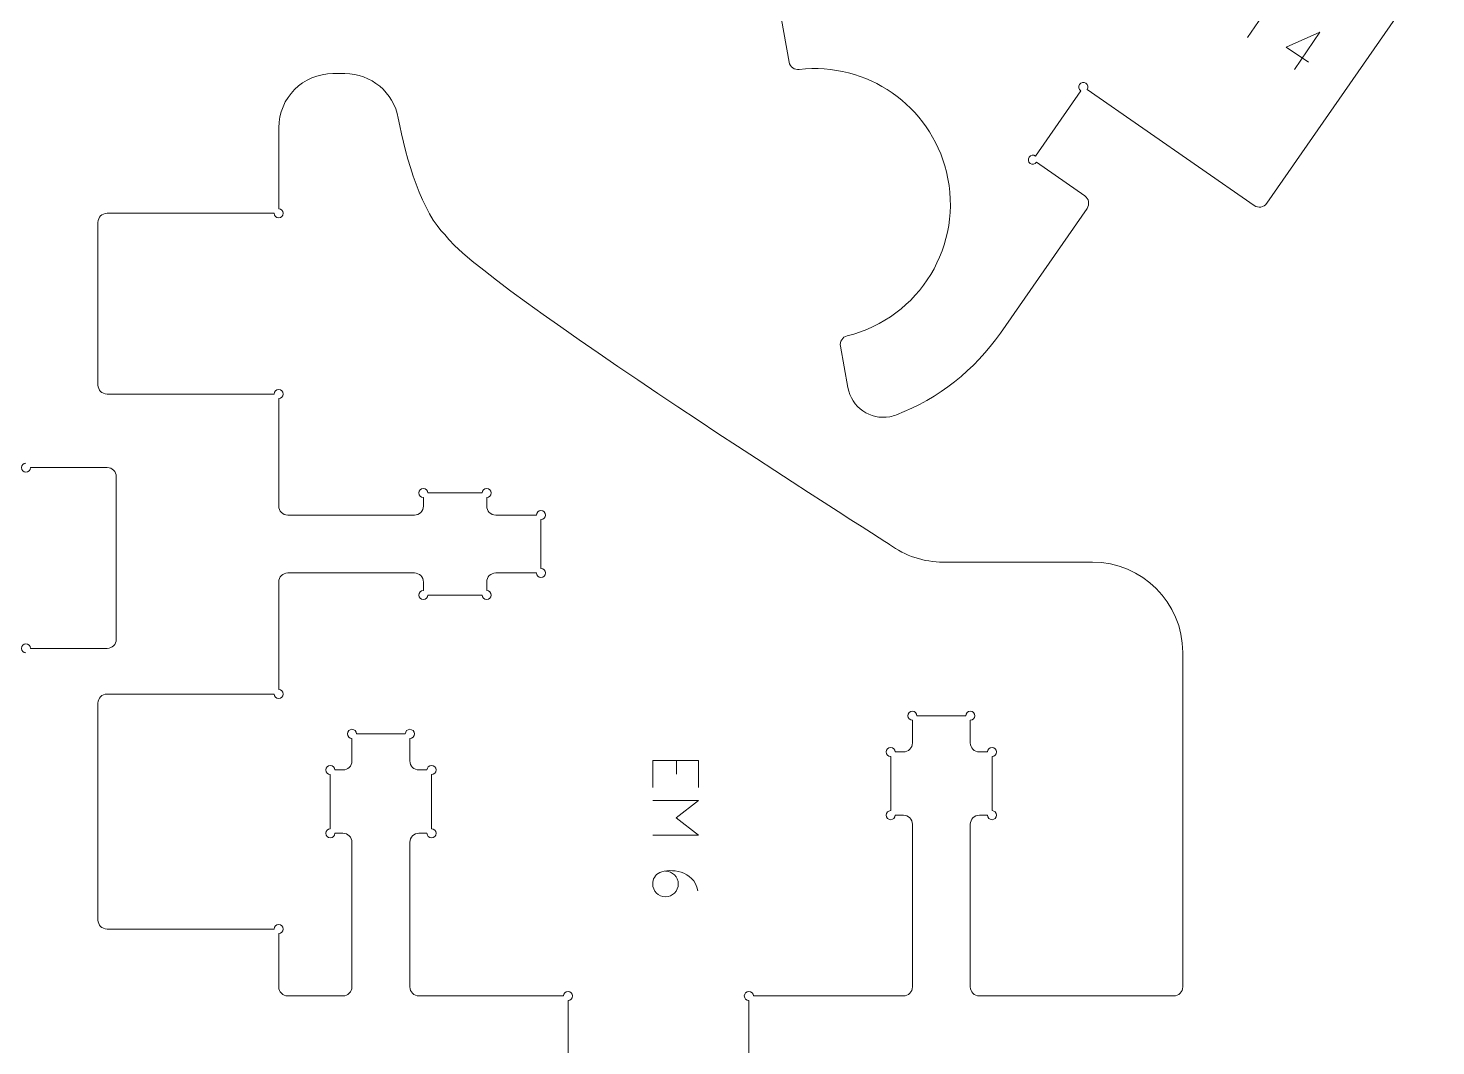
# Model space of a CAD drawing. Header units: inches. Extents: x 2 to 349, y -345 to -5.
# Drawn here: x 266.8 to 344.7, y -284.7 to -228.4 of the extents above; entities that cross this region are included whole.
import ezdxf

# ---------------------------------------------------------------- set-up
doc = ezdxf.new("R2010")
doc.units = ezdxf.units.IN
doc.header["$MEASUREMENT"] = 0
doc.layers.add('exterieur', color=7, linetype='Continuous')
doc.layers.add('gravure', color=7, linetype='Continuous')

# ---------------------------------------------------------------- blocks, each defined once
blk = doc.blocks.new('block 1373')
at = {"layer": 'exterieur', "lineweight": 0}
blk.add_lwpolyline([(271.198, -252.681), (266.948, -252.681)], dxfattribs=at)
blk = doc.blocks.new('block 1374')
at = {"layer": 'exterieur', "lineweight": 0}
blk.add_lwpolyline([(271.698, -262.181), (271.698, -253.181)], dxfattribs=at)
blk = doc.blocks.new('block 1375')
at = {"layer": 'exterieur', "lineweight": 0}
blk.add_lwpolyline([(266.948, -262.681), (271.198, -262.681)], dxfattribs=at)
blk = doc.blocks.new('block 1426')
at = {"layer": 'exterieur', "lineweight": 0}
blk.add_open_spline([(266.698, -252.431), (266.56, -252.431), (266.447, -252.543), (266.447, -252.681), (266.447, -252.819), (266.56, -252.931), (266.698, -252.931), (266.836, -252.931), (266.948, -252.819), (266.948, -252.681)], degree=3, knots=[0, 0, 0, 0, 1, 1, 1, 2, 2, 2, 3, 3, 3, 3], dxfattribs=at)
blk = doc.blocks.new('block 1427')
at = {"layer": 'exterieur', "lineweight": 0}
blk.add_open_spline([(271.698, -253.181), (271.698, -252.905), (271.474, -252.681), (271.198, -252.681)], degree=3, dxfattribs=at)
blk = doc.blocks.new('block 1428')
at = {"layer": 'exterieur', "lineweight": 0}
blk.add_open_spline([(271.198, -262.681), (271.474, -262.681), (271.698, -262.457), (271.698, -262.181)], degree=3, dxfattribs=at)
blk = doc.blocks.new('block 1429')
at = {"layer": 'exterieur', "lineweight": 0}
blk.add_open_spline([(266.948, -262.681), (266.948, -262.543), (266.836, -262.431), (266.698, -262.431), (266.56, -262.431), (266.447, -262.543), (266.447, -262.681), (266.447, -262.819), (266.56, -262.931), (266.698, -262.931)], degree=3, knots=[0, 0, 0, 0, 1, 1, 1, 2, 2, 2, 3, 3, 3, 3], dxfattribs=at)
blk = doc.blocks.new('block 1465')
at = {"layer": 'exterieur', "lineweight": 0}
blk.add_open_spline([(287.294, -233.347), (287.693, -235.559), (288.683, -238.745), (289.873, -239.775)], degree=3, dxfattribs=at)
blk = doc.blocks.new('block 1466')
at = {"layer": 'exterieur', "lineweight": 0}
blk.add_open_spline([(314.462, -256.928), (314.462, -256.928), (291.466, -242.361), (289.873, -239.775)], degree=3, dxfattribs=at)
blk = doc.blocks.new('block 1467')
at = {"layer": 'exterieur', "lineweight": 0}
blk.add_lwpolyline([(325.684, -257.91), (317.438, -257.91)], dxfattribs=at)
blk = doc.blocks.new('block 1468')
at = {"layer": 'exterieur', "lineweight": 0}
blk.add_lwpolyline([(330.684, -281.411), (330.684, -262.91)], dxfattribs=at)
blk = doc.blocks.new('block 1469')
at = {"layer": 'exterieur', "lineweight": 0}
blk.add_lwpolyline([(319.434, -281.91), (330.184, -281.91)], dxfattribs=at)
blk = doc.blocks.new('block 1470')
at = {"layer": 'exterieur', "lineweight": 0}
blk.add_lwpolyline([(318.934, -281.411), (318.934, -272.41)], dxfattribs=at)
blk = doc.blocks.new('block 1471')
at = {"layer": 'exterieur', "lineweight": 0}
blk.add_lwpolyline([(319.434, -271.91), (319.884, -271.91)], dxfattribs=at)
blk = doc.blocks.new('block 1472')
at = {"layer": 'exterieur', "lineweight": 0}
blk.add_lwpolyline([(320.134, -271.66), (320.134, -268.66)], dxfattribs=at)
blk = doc.blocks.new('block 1473')
at = {"layer": 'exterieur', "lineweight": 0}
blk.add_lwpolyline([(319.884, -268.41), (319.434, -268.41)], dxfattribs=at)
blk = doc.blocks.new('block 1474')
at = {"layer": 'exterieur', "lineweight": 0}
blk.add_lwpolyline([(318.934, -267.91), (318.934, -266.66)], dxfattribs=at)
blk = doc.blocks.new('block 1475')
at = {"layer": 'exterieur', "lineweight": 0}
blk.add_lwpolyline([(315.984, -266.41), (318.683, -266.41)], dxfattribs=at)
blk = doc.blocks.new('block 1476')
at = {"layer": 'exterieur', "lineweight": 0}
blk.add_lwpolyline([(315.734, -267.91), (315.734, -266.66)], dxfattribs=at)
blk = doc.blocks.new('block 1477')
at = {"layer": 'exterieur', "lineweight": 0}
blk.add_lwpolyline([(314.784, -268.41), (315.233, -268.41)], dxfattribs=at)
blk = doc.blocks.new('block 1478')
at = {"layer": 'exterieur', "lineweight": 0}
blk.add_lwpolyline([(314.533, -271.66), (314.533, -268.66)], dxfattribs=at)
blk = doc.blocks.new('block 1479')
at = {"layer": 'exterieur', "lineweight": 0}
blk.add_lwpolyline([(315.233, -271.91), (314.784, -271.91)], dxfattribs=at)
blk = doc.blocks.new('block 1480')
at = {"layer": 'exterieur', "lineweight": 0}
blk.add_lwpolyline([(315.734, -281.411), (315.734, -272.41)], dxfattribs=at)
blk = doc.blocks.new('block 1481')
at = {"layer": 'exterieur', "lineweight": 0}
blk.add_lwpolyline([(306.934, -281.91), (315.233, -281.91)], dxfattribs=at)
blk = doc.blocks.new('block 1482')
at = {"layer": 'exterieur', "lineweight": 0}
blk.add_lwpolyline([(306.683, -286.41), (306.683, -282.16)], dxfattribs=at)
blk = doc.blocks.new('block 1484')
at = {"layer": 'exterieur', "lineweight": 0}
blk.add_lwpolyline([(296.684, -282.16), (296.684, -286.41)], dxfattribs=at)
blk = doc.blocks.new('block 1485')
at = {"layer": 'exterieur', "lineweight": 0}
blk.add_lwpolyline([(288.433, -281.91), (296.434, -281.91)], dxfattribs=at)
blk = doc.blocks.new('block 1486')
at = {"layer": 'exterieur', "lineweight": 0}
blk.add_lwpolyline([(287.934, -281.411), (287.934, -273.41)], dxfattribs=at)
blk = doc.blocks.new('block 1487')
at = {"layer": 'exterieur', "lineweight": 0}
blk.add_lwpolyline([(288.433, -272.91), (288.883, -272.91)], dxfattribs=at)
blk = doc.blocks.new('block 1488')
at = {"layer": 'exterieur', "lineweight": 0}
blk.add_lwpolyline([(289.133, -272.66), (289.133, -269.66)], dxfattribs=at)
blk = doc.blocks.new('block 1489')
at = {"layer": 'exterieur', "lineweight": 0}
blk.add_lwpolyline([(288.883, -269.41), (288.433, -269.41)], dxfattribs=at)
blk = doc.blocks.new('block 1490')
at = {"layer": 'exterieur', "lineweight": 0}
blk.add_lwpolyline([(287.934, -268.91), (287.934, -267.661)], dxfattribs=at)
blk = doc.blocks.new('block 1491')
at = {"layer": 'exterieur', "lineweight": 0}
blk.add_lwpolyline([(284.983, -267.41), (287.684, -267.41)], dxfattribs=at)
blk = doc.blocks.new('block 1492')
at = {"layer": 'exterieur', "lineweight": 0}
blk.add_lwpolyline([(284.733, -268.91), (284.733, -267.661)], dxfattribs=at)
blk = doc.blocks.new('block 1493')
at = {"layer": 'exterieur', "lineweight": 0}
blk.add_lwpolyline([(283.784, -269.41), (284.234, -269.41)], dxfattribs=at)
blk = doc.blocks.new('block 1494')
at = {"layer": 'exterieur', "lineweight": 0}
blk.add_lwpolyline([(283.534, -272.66), (283.534, -269.66)], dxfattribs=at)
blk = doc.blocks.new('block 1495')
at = {"layer": 'exterieur', "lineweight": 0}
blk.add_lwpolyline([(284.234, -272.91), (283.784, -272.91)], dxfattribs=at)
blk = doc.blocks.new('block 1496')
at = {"layer": 'exterieur', "lineweight": 0}
blk.add_lwpolyline([(284.733, -281.411), (284.733, -273.41)], dxfattribs=at)
blk = doc.blocks.new('block 1497')
at = {"layer": 'exterieur', "lineweight": 0}
blk.add_lwpolyline([(281.184, -281.91), (284.234, -281.91)], dxfattribs=at)
blk = doc.blocks.new('block 1498')
at = {"layer": 'exterieur', "lineweight": 0}
blk.add_lwpolyline([(280.683, -278.46), (280.683, -281.411)], dxfattribs=at)
blk = doc.blocks.new('block 1499')
at = {"layer": 'exterieur', "lineweight": 0}
blk.add_lwpolyline([(271.184, -278.21), (280.434, -278.21)], dxfattribs=at)
blk = doc.blocks.new('block 1500')
at = {"layer": 'exterieur', "lineweight": 0}
blk.add_lwpolyline([(270.684, -265.711), (270.684, -277.711)], dxfattribs=at)
blk = doc.blocks.new('block 1501')
at = {"layer": 'exterieur', "lineweight": 0}
blk.add_lwpolyline([(280.434, -265.21), (271.184, -265.21)], dxfattribs=at)
blk = doc.blocks.new('block 1502')
at = {"layer": 'exterieur', "lineweight": 0}
blk.add_lwpolyline([(280.683, -259.011), (280.683, -264.96)], dxfattribs=at)
blk = doc.blocks.new('block 1503')
at = {"layer": 'exterieur', "lineweight": 0}
blk.add_lwpolyline([(288.184, -258.51), (281.184, -258.51)], dxfattribs=at)
blk = doc.blocks.new('block 1504')
at = {"layer": 'exterieur', "lineweight": 0}
blk.add_lwpolyline([(288.683, -259.485), (288.683, -259.011)], dxfattribs=at)
blk = doc.blocks.new('block 1505')
at = {"layer": 'exterieur', "lineweight": 0}
blk.add_lwpolyline([(291.934, -259.735), (288.934, -259.735)], dxfattribs=at)
blk = doc.blocks.new('block 1506')
at = {"layer": 'exterieur', "lineweight": 0}
blk.add_lwpolyline([(292.184, -259.011), (292.184, -259.485)], dxfattribs=at)
blk = doc.blocks.new('block 1507')
at = {"layer": 'exterieur', "lineweight": 0}
blk.add_lwpolyline([(294.934, -258.51), (292.684, -258.51)], dxfattribs=at)
blk = doc.blocks.new('block 1508')
at = {"layer": 'exterieur', "lineweight": 0}
blk.add_lwpolyline([(295.184, -255.56), (295.184, -258.26)], dxfattribs=at)
blk = doc.blocks.new('block 1509')
at = {"layer": 'exterieur', "lineweight": 0}
blk.add_lwpolyline([(292.684, -255.31), (294.934, -255.31)], dxfattribs=at)
blk = doc.blocks.new('block 1510')
at = {"layer": 'exterieur', "lineweight": 0}
blk.add_lwpolyline([(292.184, -254.335), (292.184, -254.81)], dxfattribs=at)
blk = doc.blocks.new('block 1511')
at = {"layer": 'exterieur', "lineweight": 0}
blk.add_lwpolyline([(288.934, -254.085), (291.934, -254.085)], dxfattribs=at)
blk = doc.blocks.new('block 1512')
at = {"layer": 'exterieur', "lineweight": 0}
blk.add_lwpolyline([(288.683, -254.81), (288.683, -254.335)], dxfattribs=at)
blk = doc.blocks.new('block 1513')
at = {"layer": 'exterieur', "lineweight": 0}
blk.add_lwpolyline([(281.184, -255.31), (288.184, -255.31)], dxfattribs=at)
blk = doc.blocks.new('block 1514')
at = {"layer": 'exterieur', "lineweight": 0}
blk.add_lwpolyline([(280.683, -248.86), (280.683, -254.81)], dxfattribs=at)
blk = doc.blocks.new('block 1515')
at = {"layer": 'exterieur', "lineweight": 0}
blk.add_lwpolyline([(271.184, -248.61), (280.434, -248.61)], dxfattribs=at)
blk = doc.blocks.new('block 1516')
at = {"layer": 'exterieur', "lineweight": 0}
blk.add_lwpolyline([(270.684, -239.11), (270.684, -248.11)], dxfattribs=at)
blk = doc.blocks.new('block 1517')
at = {"layer": 'exterieur', "lineweight": 0}
blk.add_lwpolyline([(280.434, -238.61), (271.184, -238.61)], dxfattribs=at)
blk = doc.blocks.new('block 1518')
at = {"layer": 'exterieur', "lineweight": 0}
blk.add_lwpolyline([(280.683, -233.881), (280.683, -238.36)], dxfattribs=at)
blk = doc.blocks.new('block 1519')
at = {"layer": 'exterieur', "lineweight": 0}
blk.add_lwpolyline([(283.683, -230.881), (284.341, -230.881)], dxfattribs=at)
blk = doc.blocks.new('block 1520')
at = {"layer": 'exterieur', "lineweight": 0}
blk.add_open_spline([(317.438, -257.91), (316.366, -257.91), (315.322, -257.566), (314.462, -256.928)], degree=3, dxfattribs=at)
blk = doc.blocks.new('block 1521')
at = {"layer": 'exterieur', "lineweight": 0}
blk.add_open_spline([(330.684, -262.91), (330.684, -260.149), (328.445, -257.91), (325.684, -257.91)], degree=3, dxfattribs=at)
blk = doc.blocks.new('block 1522')
at = {"layer": 'exterieur', "lineweight": 0}
blk.add_open_spline([(330.184, -281.91), (330.46, -281.91), (330.684, -281.686), (330.684, -281.411)], degree=3, dxfattribs=at)
blk = doc.blocks.new('block 1523')
at = {"layer": 'exterieur', "lineweight": 0}
blk.add_open_spline([(318.934, -281.411), (318.934, -281.686), (319.157, -281.91), (319.434, -281.91)], degree=3, dxfattribs=at)
blk = doc.blocks.new('block 1524')
at = {"layer": 'exterieur', "lineweight": 0}
blk.add_open_spline([(319.434, -271.91), (319.157, -271.91), (318.934, -272.134), (318.934, -272.41)], degree=3, dxfattribs=at)
blk = doc.blocks.new('block 1525')
at = {"layer": 'exterieur', "lineweight": 0}
blk.add_open_spline([(319.884, -271.91), (319.884, -272.048), (319.996, -272.16), (320.134, -272.16), (320.272, -272.16), (320.384, -272.048), (320.384, -271.91), (320.384, -271.772), (320.272, -271.66), (320.134, -271.66)], degree=3, knots=[0, 0, 0, 0, 1, 1, 1, 2, 2, 2, 3, 3, 3, 3], dxfattribs=at)
blk = doc.blocks.new('block 1526')
at = {"layer": 'exterieur', "lineweight": 0}
blk.add_open_spline([(320.134, -268.66), (320.272, -268.66), (320.384, -268.549), (320.384, -268.41), (320.384, -268.272), (320.272, -268.16), (320.134, -268.16), (319.996, -268.16), (319.884, -268.272), (319.884, -268.41)], degree=3, knots=[0, 0, 0, 0, 1, 1, 1, 2, 2, 2, 3, 3, 3, 3], dxfattribs=at)
blk = doc.blocks.new('block 1527')
at = {"layer": 'exterieur', "lineweight": 0}
blk.add_open_spline([(318.934, -267.91), (318.934, -268.186), (319.157, -268.41), (319.434, -268.41)], degree=3, dxfattribs=at)
blk = doc.blocks.new('block 1528')
at = {"layer": 'exterieur', "lineweight": 0}
blk.add_open_spline([(318.934, -266.66), (319.072, -266.66), (319.184, -266.548), (319.184, -266.41), (319.184, -266.272), (319.072, -266.16), (318.934, -266.16), (318.796, -266.16), (318.683, -266.272), (318.683, -266.41)], degree=3, knots=[0, 0, 0, 0, 1, 1, 1, 2, 2, 2, 3, 3, 3, 3], dxfattribs=at)
blk = doc.blocks.new('block 1529')
at = {"layer": 'exterieur', "lineweight": 0}
blk.add_open_spline([(315.984, -266.41), (315.984, -266.272), (315.871, -266.16), (315.734, -266.16), (315.596, -266.16), (315.484, -266.272), (315.484, -266.41), (315.484, -266.548), (315.596, -266.66), (315.734, -266.66)], degree=3, knots=[0, 0, 0, 0, 1, 1, 1, 2, 2, 2, 3, 3, 3, 3], dxfattribs=at)
blk = doc.blocks.new('block 1530')
at = {"layer": 'exterieur', "lineweight": 0}
blk.add_open_spline([(315.233, -268.41), (315.51, -268.41), (315.734, -268.186), (315.734, -267.91)], degree=3, dxfattribs=at)
blk = doc.blocks.new('block 1531')
at = {"layer": 'exterieur', "lineweight": 0}
blk.add_open_spline([(314.784, -268.41), (314.784, -268.272), (314.672, -268.16), (314.533, -268.16), (314.396, -268.16), (314.284, -268.272), (314.284, -268.41), (314.284, -268.549), (314.396, -268.66), (314.533, -268.66)], degree=3, knots=[0, 0, 0, 0, 1, 1, 1, 2, 2, 2, 3, 3, 3, 3], dxfattribs=at)
blk = doc.blocks.new('block 1532')
at = {"layer": 'exterieur', "lineweight": 0}
blk.add_open_spline([(314.533, -271.66), (314.396, -271.66), (314.284, -271.772), (314.284, -271.91), (314.284, -272.048), (314.396, -272.16), (314.533, -272.16), (314.672, -272.16), (314.784, -272.048), (314.784, -271.91)], degree=3, knots=[0, 0, 0, 0, 1, 1, 1, 2, 2, 2, 3, 3, 3, 3], dxfattribs=at)
blk = doc.blocks.new('block 1533')
at = {"layer": 'exterieur', "lineweight": 0}
blk.add_open_spline([(315.734, -272.41), (315.734, -272.134), (315.51, -271.91), (315.233, -271.91)], degree=3, dxfattribs=at)
blk = doc.blocks.new('block 1534')
at = {"layer": 'exterieur', "lineweight": 0}
blk.add_open_spline([(315.233, -281.91), (315.51, -281.91), (315.734, -281.686), (315.734, -281.411)], degree=3, dxfattribs=at)
blk = doc.blocks.new('block 1535')
at = {"layer": 'exterieur', "lineweight": 0}
blk.add_open_spline([(306.934, -281.91), (306.934, -281.772), (306.822, -281.66), (306.683, -281.66), (306.546, -281.66), (306.434, -281.772), (306.434, -281.91), (306.434, -282.049), (306.546, -282.16), (306.683, -282.16)], degree=3, knots=[0, 0, 0, 0, 1, 1, 1, 2, 2, 2, 3, 3, 3, 3], dxfattribs=at)
blk = doc.blocks.new('block 1538')
at = {"layer": 'exterieur', "lineweight": 0}
blk.add_open_spline([(296.684, -282.16), (296.821, -282.16), (296.934, -282.049), (296.934, -281.91), (296.934, -281.772), (296.821, -281.66), (296.684, -281.66), (296.545, -281.66), (296.434, -281.772), (296.434, -281.91)], degree=3, knots=[0, 0, 0, 0, 1, 1, 1, 2, 2, 2, 3, 3, 3, 3], dxfattribs=at)
blk = doc.blocks.new('block 1539')
at = {"layer": 'exterieur', "lineweight": 0}
blk.add_open_spline([(287.934, -281.411), (287.934, -281.686), (288.158, -281.91), (288.433, -281.91)], degree=3, dxfattribs=at)
blk = doc.blocks.new('block 1540')
at = {"layer": 'exterieur', "lineweight": 0}
blk.add_open_spline([(288.433, -272.91), (288.158, -272.91), (287.934, -273.134), (287.934, -273.41)], degree=3, dxfattribs=at)
blk = doc.blocks.new('block 1541')
at = {"layer": 'exterieur', "lineweight": 0}
blk.add_open_spline([(288.883, -272.91), (288.883, -273.049), (288.996, -273.16), (289.133, -273.16), (289.272, -273.16), (289.384, -273.049), (289.384, -272.91), (289.384, -272.772), (289.272, -272.66), (289.133, -272.66)], degree=3, knots=[0, 0, 0, 0, 1, 1, 1, 2, 2, 2, 3, 3, 3, 3], dxfattribs=at)
blk = doc.blocks.new('block 1542')
at = {"layer": 'exterieur', "lineweight": 0}
blk.add_open_spline([(289.133, -269.66), (289.272, -269.66), (289.384, -269.548), (289.384, -269.41), (289.384, -269.272), (289.272, -269.16), (289.133, -269.16), (288.996, -269.16), (288.883, -269.272), (288.883, -269.41)], degree=3, knots=[0, 0, 0, 0, 1, 1, 1, 2, 2, 2, 3, 3, 3, 3], dxfattribs=at)
blk = doc.blocks.new('block 1543')
at = {"layer": 'exterieur', "lineweight": 0}
blk.add_open_spline([(287.934, -268.91), (287.934, -269.187), (288.158, -269.41), (288.433, -269.41)], degree=3, dxfattribs=at)
blk = doc.blocks.new('block 1544')
at = {"layer": 'exterieur', "lineweight": 0}
blk.add_open_spline([(287.934, -267.661), (288.072, -267.661), (288.184, -267.548), (288.184, -267.41), (288.184, -267.272), (288.072, -267.16), (287.934, -267.16), (287.795, -267.16), (287.684, -267.272), (287.684, -267.41)], degree=3, knots=[0, 0, 0, 0, 1, 1, 1, 2, 2, 2, 3, 3, 3, 3], dxfattribs=at)
blk = doc.blocks.new('block 1545')
at = {"layer": 'exterieur', "lineweight": 0}
blk.add_open_spline([(284.983, -267.41), (284.983, -267.272), (284.872, -267.16), (284.733, -267.16), (284.596, -267.16), (284.484, -267.272), (284.484, -267.41), (284.484, -267.548), (284.596, -267.661), (284.733, -267.661)], degree=3, knots=[0, 0, 0, 0, 1, 1, 1, 2, 2, 2, 3, 3, 3, 3], dxfattribs=at)
blk = doc.blocks.new('block 1546')
at = {"layer": 'exterieur', "lineweight": 0}
blk.add_open_spline([(284.234, -269.41), (284.509, -269.41), (284.733, -269.187), (284.733, -268.91)], degree=3, dxfattribs=at)
blk = doc.blocks.new('block 1547')
at = {"layer": 'exterieur', "lineweight": 0}
blk.add_open_spline([(283.784, -269.41), (283.784, -269.272), (283.672, -269.16), (283.534, -269.16), (283.395, -269.16), (283.284, -269.272), (283.284, -269.41), (283.284, -269.548), (283.395, -269.66), (283.534, -269.66)], degree=3, knots=[0, 0, 0, 0, 1, 1, 1, 2, 2, 2, 3, 3, 3, 3], dxfattribs=at)
blk = doc.blocks.new('block 1548')
at = {"layer": 'exterieur', "lineweight": 0}
blk.add_open_spline([(283.534, -272.66), (283.395, -272.66), (283.284, -272.772), (283.284, -272.91), (283.284, -273.049), (283.395, -273.16), (283.534, -273.16), (283.672, -273.16), (283.784, -273.049), (283.784, -272.91)], degree=3, knots=[0, 0, 0, 0, 1, 1, 1, 2, 2, 2, 3, 3, 3, 3], dxfattribs=at)
blk = doc.blocks.new('block 1549')
at = {"layer": 'exterieur', "lineweight": 0}
blk.add_open_spline([(284.733, -273.41), (284.733, -273.134), (284.509, -272.91), (284.234, -272.91)], degree=3, dxfattribs=at)
blk = doc.blocks.new('block 1550')
at = {"layer": 'exterieur', "lineweight": 0}
blk.add_open_spline([(284.234, -281.91), (284.509, -281.91), (284.733, -281.686), (284.733, -281.411)], degree=3, dxfattribs=at)
blk = doc.blocks.new('block 1551')
at = {"layer": 'exterieur', "lineweight": 0}
blk.add_open_spline([(280.683, -281.411), (280.683, -281.686), (280.907, -281.91), (281.184, -281.91)], degree=3, dxfattribs=at)
blk = doc.blocks.new('block 1552')
at = {"layer": 'exterieur', "lineweight": 0}
blk.add_open_spline([(280.683, -278.46), (280.822, -278.46), (280.933, -278.349), (280.933, -278.21), (280.933, -278.072), (280.822, -277.96), (280.683, -277.96), (280.545, -277.96), (280.434, -278.072), (280.434, -278.21)], degree=3, knots=[0, 0, 0, 0, 1, 1, 1, 2, 2, 2, 3, 3, 3, 3], dxfattribs=at)
blk = doc.blocks.new('block 1553')
at = {"layer": 'exterieur', "lineweight": 0}
blk.add_open_spline([(270.684, -277.711), (270.684, -277.986), (270.908, -278.21), (271.184, -278.21)], degree=3, dxfattribs=at)
blk = doc.blocks.new('block 1554')
at = {"layer": 'exterieur', "lineweight": 0}
blk.add_open_spline([(271.184, -265.21), (270.908, -265.21), (270.684, -265.434), (270.684, -265.711)], degree=3, dxfattribs=at)
blk = doc.blocks.new('block 1555')
at = {"layer": 'exterieur', "lineweight": 0}
blk.add_open_spline([(280.434, -265.21), (280.434, -265.348), (280.545, -265.46), (280.683, -265.46), (280.822, -265.46), (280.933, -265.348), (280.933, -265.21), (280.933, -265.072), (280.822, -264.96), (280.683, -264.96)], degree=3, knots=[0, 0, 0, 0, 1, 1, 1, 2, 2, 2, 3, 3, 3, 3], dxfattribs=at)
blk = doc.blocks.new('block 1556')
at = {"layer": 'exterieur', "lineweight": 0}
blk.add_open_spline([(281.184, -258.51), (280.907, -258.51), (280.683, -258.734), (280.683, -259.011)], degree=3, dxfattribs=at)
blk = doc.blocks.new('block 1557')
at = {"layer": 'exterieur', "lineweight": 0}
blk.add_open_spline([(288.683, -259.011), (288.683, -258.734), (288.46, -258.51), (288.184, -258.51)], degree=3, dxfattribs=at)
blk = doc.blocks.new('block 1558')
at = {"layer": 'exterieur', "lineweight": 0}
blk.add_open_spline([(288.683, -259.485), (288.546, -259.485), (288.433, -259.597), (288.433, -259.735), (288.433, -259.873), (288.546, -259.986), (288.683, -259.986), (288.822, -259.986), (288.934, -259.873), (288.934, -259.735)], degree=3, knots=[0, 0, 0, 0, 1, 1, 1, 2, 2, 2, 3, 3, 3, 3], dxfattribs=at)
blk = doc.blocks.new('block 1559')
at = {"layer": 'exterieur', "lineweight": 0}
blk.add_open_spline([(291.934, -259.735), (291.934, -259.873), (292.045, -259.986), (292.184, -259.986), (292.322, -259.986), (292.434, -259.873), (292.434, -259.735), (292.434, -259.597), (292.322, -259.485), (292.184, -259.485)], degree=3, knots=[0, 0, 0, 0, 1, 1, 1, 2, 2, 2, 3, 3, 3, 3], dxfattribs=at)
blk = doc.blocks.new('block 1560')
at = {"layer": 'exterieur', "lineweight": 0}
blk.add_open_spline([(292.684, -258.51), (292.408, -258.51), (292.184, -258.734), (292.184, -259.011)], degree=3, dxfattribs=at)
blk = doc.blocks.new('block 1561')
at = {"layer": 'exterieur', "lineweight": 0}
blk.add_open_spline([(294.934, -258.51), (294.934, -258.648), (295.045, -258.76), (295.184, -258.76), (295.321, -258.76), (295.434, -258.648), (295.434, -258.51), (295.434, -258.372), (295.321, -258.26), (295.184, -258.26)], degree=3, knots=[0, 0, 0, 0, 1, 1, 1, 2, 2, 2, 3, 3, 3, 3], dxfattribs=at)
blk = doc.blocks.new('block 1562')
at = {"layer": 'exterieur', "lineweight": 0}
blk.add_open_spline([(295.184, -255.56), (295.321, -255.56), (295.434, -255.448), (295.434, -255.31), (295.434, -255.172), (295.321, -255.06), (295.184, -255.06), (295.045, -255.06), (294.934, -255.172), (294.934, -255.31)], degree=3, knots=[0, 0, 0, 0, 1, 1, 1, 2, 2, 2, 3, 3, 3, 3], dxfattribs=at)
blk = doc.blocks.new('block 1563')
at = {"layer": 'exterieur', "lineweight": 0}
blk.add_open_spline([(292.184, -254.81), (292.184, -255.087), (292.408, -255.31), (292.684, -255.31)], degree=3, dxfattribs=at)
blk = doc.blocks.new('block 1564')
at = {"layer": 'exterieur', "lineweight": 0}
blk.add_open_spline([(292.184, -254.335), (292.322, -254.335), (292.434, -254.223), (292.434, -254.085), (292.434, -253.947), (292.322, -253.835), (292.184, -253.835), (292.045, -253.835), (291.934, -253.947), (291.934, -254.085)], degree=3, knots=[0, 0, 0, 0, 1, 1, 1, 2, 2, 2, 3, 3, 3, 3], dxfattribs=at)
blk = doc.blocks.new('block 1565')
at = {"layer": 'exterieur', "lineweight": 0}
blk.add_open_spline([(288.934, -254.085), (288.934, -253.947), (288.822, -253.835), (288.683, -253.835), (288.546, -253.835), (288.433, -253.947), (288.433, -254.085), (288.433, -254.223), (288.546, -254.335), (288.683, -254.335)], degree=3, knots=[0, 0, 0, 0, 1, 1, 1, 2, 2, 2, 3, 3, 3, 3], dxfattribs=at)
blk = doc.blocks.new('block 1566')
at = {"layer": 'exterieur', "lineweight": 0}
blk.add_open_spline([(288.184, -255.31), (288.46, -255.31), (288.683, -255.087), (288.683, -254.81)], degree=3, dxfattribs=at)
blk = doc.blocks.new('block 1567')
at = {"layer": 'exterieur', "lineweight": 0}
blk.add_open_spline([(280.683, -254.81), (280.683, -255.087), (280.907, -255.31), (281.184, -255.31)], degree=3, dxfattribs=at)
blk = doc.blocks.new('block 1568')
at = {"layer": 'exterieur', "lineweight": 0}
blk.add_open_spline([(280.683, -248.86), (280.822, -248.86), (280.933, -248.748), (280.933, -248.61), (280.933, -248.472), (280.822, -248.36), (280.683, -248.36), (280.545, -248.36), (280.434, -248.472), (280.434, -248.61)], degree=3, knots=[0, 0, 0, 0, 1, 1, 1, 2, 2, 2, 3, 3, 3, 3], dxfattribs=at)
blk = doc.blocks.new('block 1569')
at = {"layer": 'exterieur', "lineweight": 0}
blk.add_open_spline([(270.684, -248.11), (270.684, -248.387), (270.908, -248.61), (271.184, -248.61)], degree=3, dxfattribs=at)
blk = doc.blocks.new('block 1570')
at = {"layer": 'exterieur', "lineweight": 0}
blk.add_open_spline([(271.184, -238.61), (270.908, -238.61), (270.684, -238.834), (270.684, -239.11)], degree=3, dxfattribs=at)
blk = doc.blocks.new('block 1571')
at = {"layer": 'exterieur', "lineweight": 0}
blk.add_open_spline([(280.434, -238.61), (280.434, -238.748), (280.545, -238.86), (280.683, -238.86), (280.822, -238.86), (280.933, -238.748), (280.933, -238.61), (280.933, -238.472), (280.822, -238.36), (280.683, -238.36)], degree=3, knots=[0, 0, 0, 0, 1, 1, 1, 2, 2, 2, 3, 3, 3, 3], dxfattribs=at)
blk = doc.blocks.new('block 1572')
at = {"layer": 'exterieur', "lineweight": 0}
blk.add_open_spline([(283.683, -230.881), (282.027, -230.881), (280.683, -232.224), (280.683, -233.881)], degree=3, dxfattribs=at)
blk = doc.blocks.new('block 1573')
at = {"layer": 'exterieur', "lineweight": 0}
blk.add_open_spline([(284.341, -230.881), (285.793, -230.881), (287.036, -231.919), (287.294, -233.347)], degree=3, dxfattribs=at)
blk = doc.blocks.new('block 1879')
at = {"layer": 'exterieur', "lineweight": 0}
blk.add_lwpolyline([(335.326, -238.057), (344.683, -224.588)], dxfattribs=at)
blk = doc.blocks.new('block 1904')
at = {"layer": 'exterieur', "lineweight": 0}
blk.add_lwpolyline([(308.916, -230.249), (307.896, -224.586)], dxfattribs=at)
blk = doc.blocks.new('block 1905')
at = {"layer": 'exterieur', "lineweight": 0}
blk.add_open_spline([(308.916, -230.249), (308.962, -230.508), (309.204, -230.687), (309.466, -230.656)], degree=3, dxfattribs=at)
blk = doc.blocks.new('block 1906')
at = {"layer": 'exterieur', "lineweight": 0}
blk.add_open_spline([(312.12, -245.39), (316.143, -244.401), (318.603, -240.34), (317.615, -236.317), (316.714, -232.646), (313.221, -230.22), (309.466, -230.656)], degree=3, knots=[0, 0, 0, 0, 1, 1, 1, 2, 2, 2, 2], dxfattribs=at)
blk = doc.blocks.new('block 1907')
at = {"layer": 'exterieur', "lineweight": 0}
blk.add_open_spline([(312.12, -245.39), (311.864, -245.452), (311.701, -245.704), (311.747, -245.964)], degree=3, dxfattribs=at)
blk = doc.blocks.new('block 1908')
at = {"layer": 'exterieur', "lineweight": 0}
blk.add_lwpolyline([(312.16, -248.251), (311.747, -245.964)], dxfattribs=at)
blk = doc.blocks.new('block 1909')
at = {"layer": 'exterieur', "lineweight": 0}
blk.add_open_spline([(312.16, -248.251), (312.355, -249.338), (313.396, -250.061), (314.483, -249.864), (314.609, -249.842), (314.732, -249.807), (314.851, -249.761)], degree=3, knots=[0, 0, 0, 0, 1, 1, 1, 2, 2, 2, 2], dxfattribs=at)
blk = doc.blocks.new('block 1910')
at = {"layer": 'exterieur', "lineweight": 0}
blk.add_open_spline([(314.851, -249.761), (317.175, -248.86), (319.176, -247.285), (320.598, -245.238)], degree=3, dxfattribs=at)
blk = doc.blocks.new('block 1911')
at = {"layer": 'exterieur', "lineweight": 0}
blk.add_lwpolyline([(325.39, -238.339), (320.598, -245.238)], dxfattribs=at)
blk = doc.blocks.new('block 1912')
at = {"layer": 'exterieur', "lineweight": 0}
blk.add_open_spline([(325.39, -238.339), (325.548, -238.112), (325.492, -237.801), (325.265, -237.643)], degree=3, dxfattribs=at)
blk = doc.blocks.new('block 1913')
at = {"layer": 'exterieur', "lineweight": 0}
blk.add_lwpolyline([(322.596, -235.789), (325.265, -237.643)], dxfattribs=at)
blk = doc.blocks.new('block 1914')
at = {"layer": 'exterieur', "lineweight": 0}
blk.add_open_spline([(322.533, -235.441), (322.42, -235.362), (322.264, -235.39), (322.185, -235.504), (322.106, -235.617), (322.134, -235.773), (322.248, -235.852), (322.361, -235.93), (322.517, -235.902), (322.596, -235.789)], degree=3, knots=[0, 0, 0, 0, 1, 1, 1, 2, 2, 2, 3, 3, 3, 3], dxfattribs=at)
blk = doc.blocks.new('block 1915')
at = {"layer": 'exterieur', "lineweight": 0}
blk.add_lwpolyline([(325.043, -231.827), (322.533, -235.441)], dxfattribs=at)
blk = doc.blocks.new('block 1916')
at = {"layer": 'exterieur', "lineweight": 0}
blk.add_open_spline([(325.391, -231.764), (325.47, -231.651), (325.442, -231.495), (325.328, -231.416), (325.215, -231.338), (325.059, -231.365), (324.981, -231.479), (324.901, -231.593), (324.93, -231.748), (325.043, -231.827)], degree=3, knots=[0, 0, 0, 0, 1, 1, 1, 2, 2, 2, 3, 3, 3, 3], dxfattribs=at)
blk = doc.blocks.new('block 1917')
at = {"layer": 'exterieur', "lineweight": 0}
blk.add_lwpolyline([(334.631, -238.182), (325.391, -231.764)], dxfattribs=at)
blk = doc.blocks.new('block 1918')
at = {"layer": 'exterieur', "lineweight": 0}
blk.add_open_spline([(334.631, -238.182), (334.857, -238.339), (335.169, -238.284), (335.326, -238.057)], degree=3, dxfattribs=at)
blk = doc.blocks.new('block 2885')
at = {"layer": 'gravure', "lineweight": 0}
for points in [[(332.283, -224.474), (330.859, -226.556)], [(332.283, -224.474), (333.51, -225.314)], [(331.597, -225.476), (332.212, -225.896)], [(330.859, -226.556), (332.087, -227.395)]]:
    blk.add_lwpolyline(points, dxfattribs=at)
blk.add_open_spline([(332.675, -227.798), (332.675, -227.798), (334.098, -225.716), (334.098, -225.716), (334.098, -225.716), (334.199, -227.267), (334.199, -227.267), (334.199, -227.268), (335.682, -226.798), (335.682, -226.798), (335.682, -226.798), (334.258, -228.88), (334.258, -228.88)], degree=3, knots=[0, 0, 0, 0, 1, 1, 1, 2, 2, 2, 3, 3, 3, 4, 4, 4, 4], dxfattribs=at)
blk = doc.blocks.new('block 2884')
at = {"layer": 'gravure', "lineweight": 0}
blk.add_lwpolyline([(337.633, -230.251), (336.405, -229.412), (338.275, -228.584), (336.863, -230.648)], dxfattribs=at)
at = {"layer": 'gravure'}
blk.add_blockref('block 2885', (0, 0), dxfattribs=at)
blk = doc.blocks.new('block 2928')
at = {"layer": 'gravure', "lineweight": 0}
for points in [[(303.896, -268.894), (301.374, -268.894)], [(301.374, -268.894), (301.374, -270.381)], [(302.682, -268.894), (302.682, -269.637)], [(303.896, -268.894), (303.896, -270.381)], [(301.374, -271.093), (303.896, -271.093), (302.671, -272.052), (303.896, -273.011), (301.374, -273.011)]]:
    blk.add_lwpolyline(points, dxfattribs=at)
blk = doc.blocks.new('block 2927')
at = {"layer": 'gravure', "lineweight": 0}
blk.add_open_spline([(302.074, -275.008), (302.466, -275.008), (302.784, -275.326), (302.784, -275.717), (302.784, -276.109), (302.466, -276.426), (302.074, -276.426), (301.683, -276.426), (301.365, -276.109), (301.365, -275.717), (301.365, -275.473), (301.479, -275.205), (301.769, -275.083), (302.321, -274.852), (303.636, -274.931), (303.867, -276.098)], degree=3, knots=[0, 0, 0, 0, 1, 1, 1, 2, 2, 2, 3, 3, 3, 4, 4, 4, 5, 5, 5, 5], dxfattribs=at)
at = {"layer": 'gravure'}
blk.add_blockref('block 2928', (0, 0), dxfattribs=at)

msp = doc.modelspace()

# ---------------------------------------------------------------- block references
at = {"layer": 'exterieur'}
for name in ['block 1904', 'block 1879', 'block 1905', 'block 1906', 'block 1572', 'block 1519', 'block 1573', 'block 1915', 'block 1916', 'block 1917', 'block 1465', 'block 1518', 'block 1914', 'block 1913', 'block 1912', 'block 1918', 'block 1570', 'block 1517', 'block 1571', 'block 1911', 'block 1516', 'block 1466', 'block 1910', 'block 1907', 'block 1908', 'block 1569', 'block 1568', 'block 1909', 'block 1515', 'block 1514', 'block 1426', 'block 1373', 'block 1427', 'block 1374', 'block 1565', 'block 1512', 'block 1511', 'block 1564', 'block 1510', 'block 1567', 'block 1513', 'block 1566', 'block 1563', 'block 1509', 'block 1562', 'block 1508', 'block 1520', 'block 1561', 'block 1467', 'block 1521', 'block 1556', 'block 1502', 'block 1503', 'block 1557', 'block 1504', 'block 1560', 'block 1506', 'block 1507', 'block 1558', 'block 1505', 'block 1559', 'block 1428', 'block 1429', 'block 1375', 'block 1468', 'block 1554', 'block 1501', 'block 1555', 'block 1500', 'block 1529', 'block 1528', 'block 1476', 'block 1475', 'block 1474', 'block 1545', 'block 1492', 'block 1491', 'block 1544', 'block 1490', 'block 1531', 'block 1477', 'block 1530', 'block 1527', 'block 1473', 'block 1526', 'block 1547', 'block 1546', 'block 1543', 'block 1542', 'block 1478', 'block 1472', 'block 1494', 'block 1493', 'block 1489', 'block 1488', 'block 1532', 'block 1525', 'block 1479', 'block 1533', 'block 1480', 'block 1524', 'block 1470', 'block 1471', 'block 1548', 'block 1495', 'block 1549', 'block 1540', 'block 1487', 'block 1541', 'block 1496', 'block 1486', 'block 1553', 'block 1552', 'block 1499', 'block 1498', 'block 1551', 'block 1550', 'block 1539', 'block 1538', 'block 1535', 'block 1534', 'block 1523', 'block 1522', 'block 1497', 'block 1485', 'block 1484', 'block 1482', 'block 1481', 'block 1469']:
    msp.add_blockref(name, (0, 0), dxfattribs=at)
at = {"layer": 'gravure'}
for name in ['block 2884', 'block 2927']:
    msp.add_blockref(name, (0, 0), dxfattribs=at)

doc.saveas('drawing.dxf')
